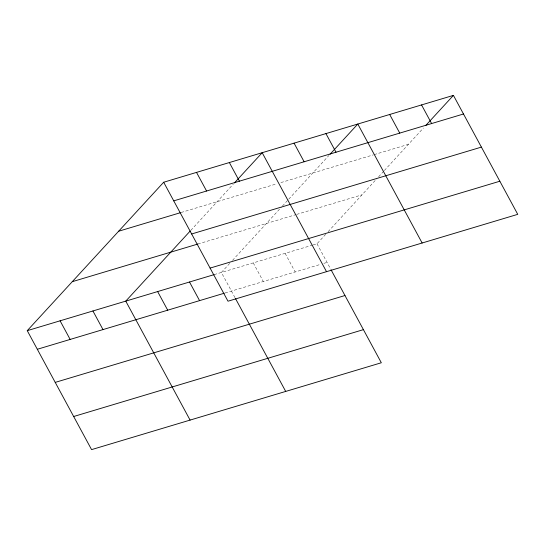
<?xml version="1.0" encoding="UTF-8"?>
<svg xmlns="http://www.w3.org/2000/svg" width="545" height="545" viewBox="0 0 545 545"><rect width="100%" height="100%" fill="white"/><g stroke="black" fill="none" stroke-linecap="round" stroke-linejoin="round"><path stroke-width="0.41" stroke-dasharray="2.73 2.04" d="M190.832 230.344L233.287 184.149M229.718 263.392L221.379 272.459L235.024 297.699M232.497 260.367L281.288 207.284M282.439 206.037L288.162 199.811M288.734 199.184L328.908 155.482M313.014 244.984L316.999 243.792L325.89 234.118M328.11 231.7L376.908 178.617M378.625 176.75L383.782 171.144M384.354 170.517L423.411 128.027M181.131 212.489L276.935 183.767M280.913 182.575L373.345 154.862M374.143 154.623L408.403 144.35M197.876 244.024L295.88 214.641M296.678 214.403L362.016 194.817M214.212 274.605L312.217 245.223M225.071 292.985L320.692 264.318M323.873 263.364L327.061 262.411M316.999 243.792L330.645 269.032M285.124 253.35L295.192 271.962M253.255 262.901L263.317 281.52"/><path stroke-width="0.82" d="M331.04 269.768L381.323 362.759L91.574 449.625L27.25 330.658L163.677 182.241L453.426 95.375L517.75 214.342L228.001 301.208L163.677 182.241M190.253 230.964L125.766 301.126L190.089 420.093M234.404 182.943L262.193 152.709L326.516 271.676M330.018 154.276L357.806 124.042L422.137 243.009M425.631 125.609L453.426 95.375M173.746 200.86L463.488 113.994M118.66 231.223L180.327 212.734M191.649 233.975L481.399 147.109M72.274 281.683L197.876 244.024M210.097 268.092L499.847 181.226M27.25 330.658L214.212 274.605M37.319 349.277L224.274 293.224M55.222 382.392L344.971 295.526M73.67 416.509L363.413 329.643M421.551 104.933L431.62 123.545M389.682 114.484L399.744 133.103M325.937 133.6L336.006 152.212M294.062 143.151L304.13 161.77M229.356 162.553L239.418 181.172M196.513 172.397L206.582 191.016M235.426 298.435L285.703 391.426M189.51 282.017L199.572 300.629M157.634 291.568L167.703 310.187M92.929 310.97L102.991 329.589M60.086 320.814L70.155 339.433"/></g></svg>
